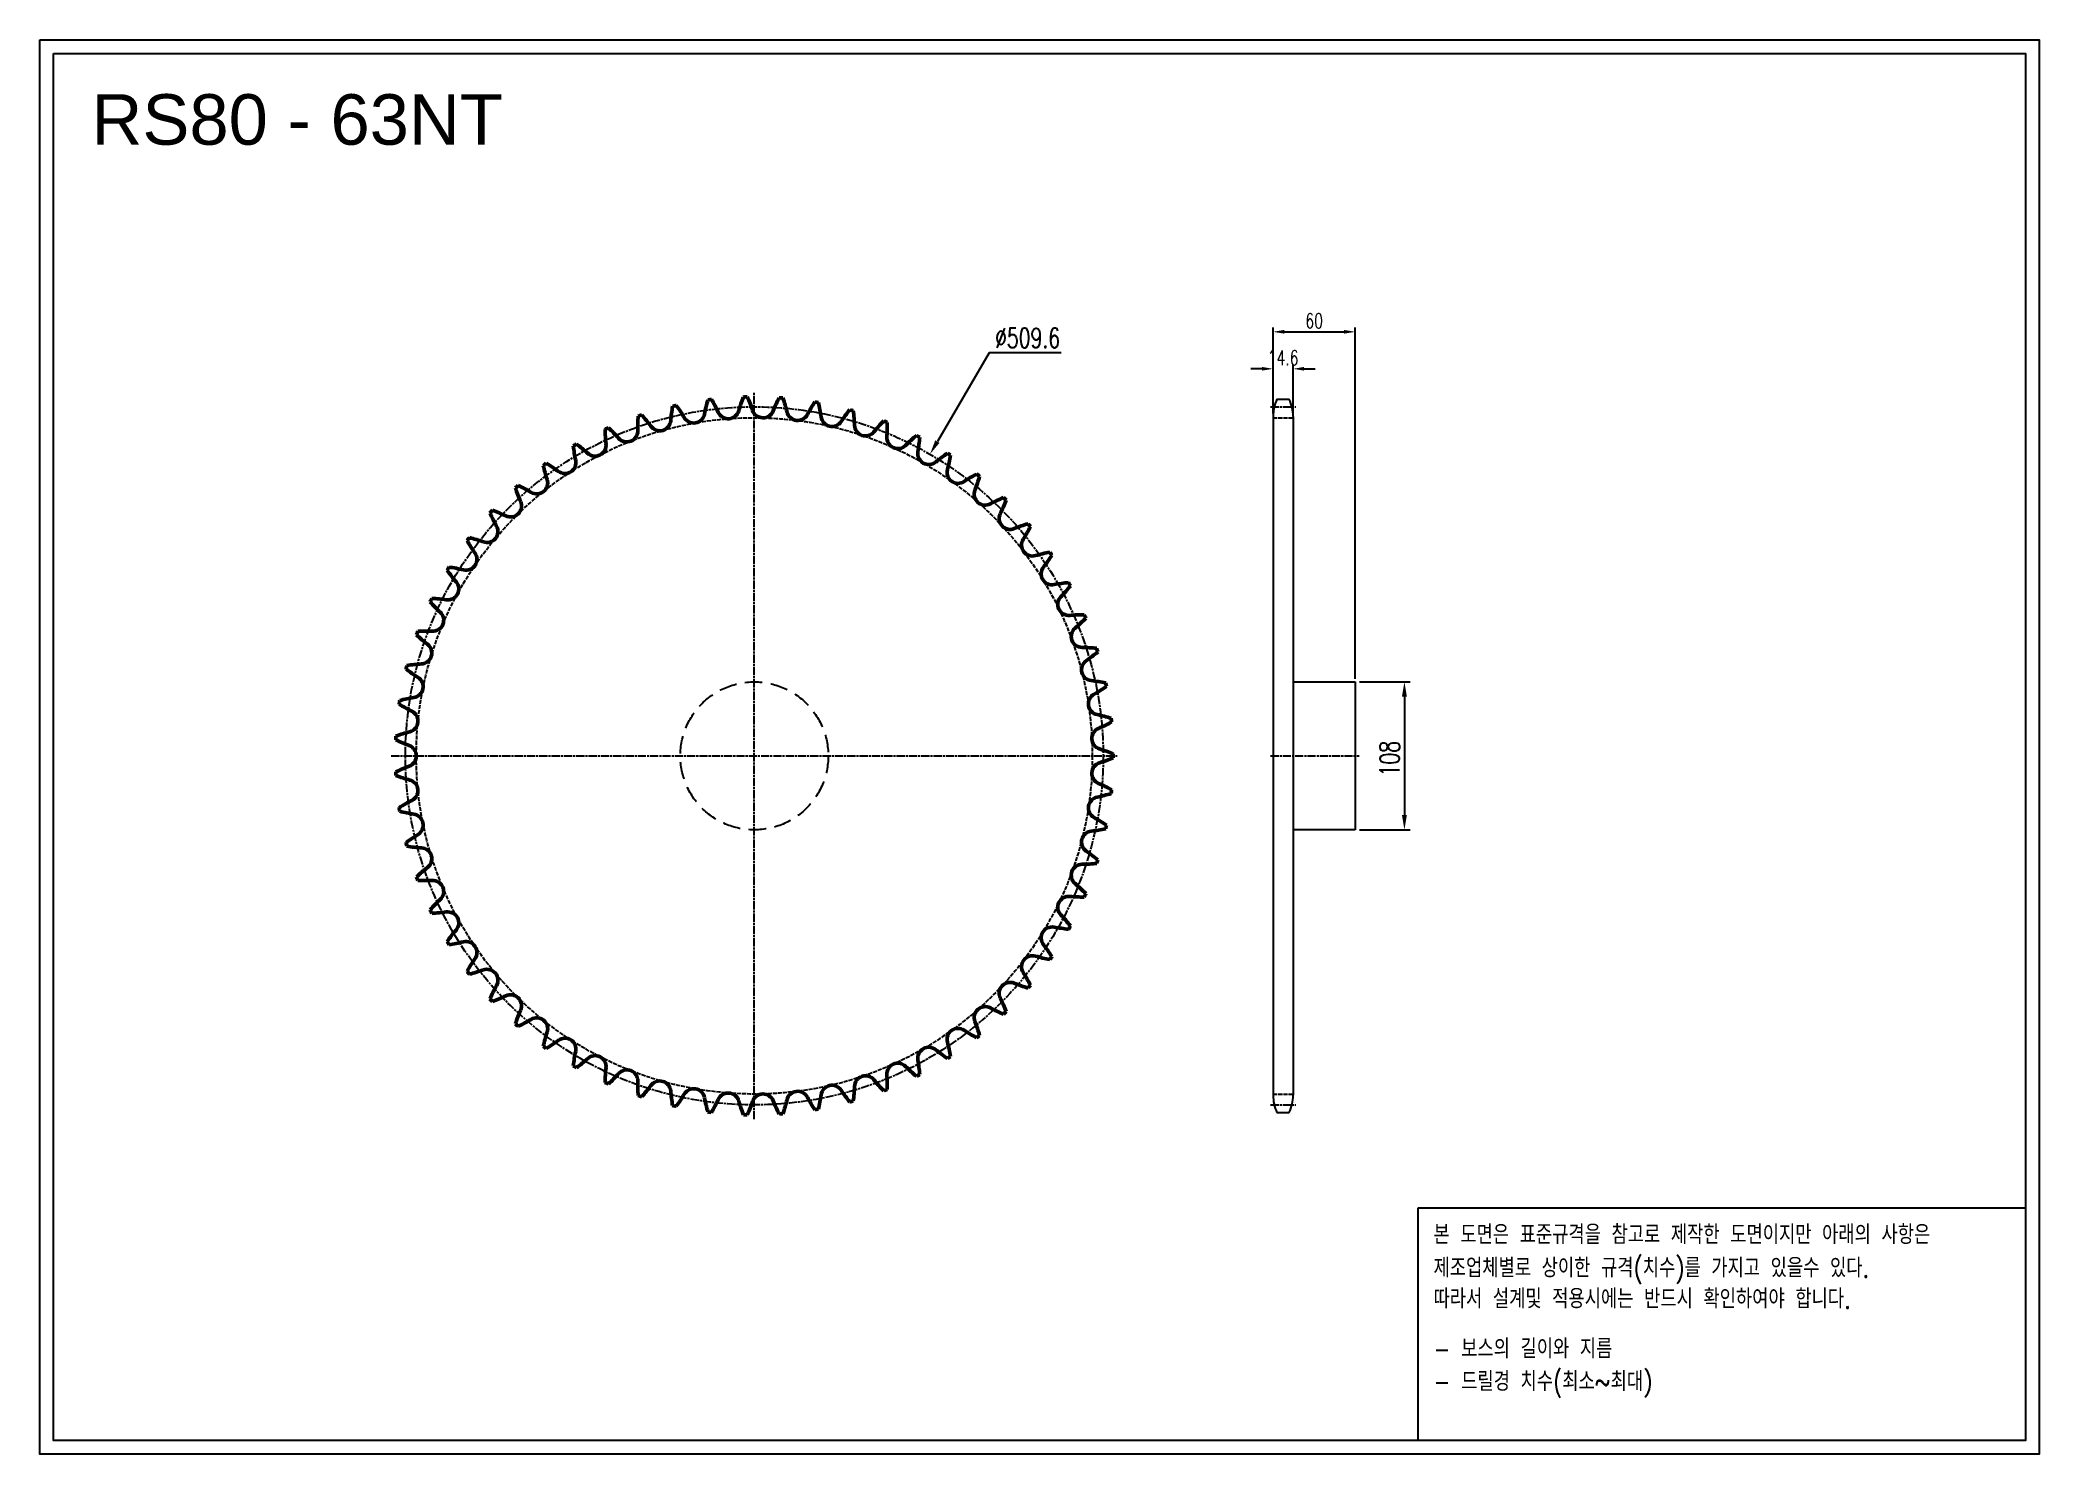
# Model space of a CAD drawing. Header units: millimetres. Extents: x -63233 to -61773, y 20705 to 21737.
import ezdxf

# ---------------------------------------------------------------- set-up
doc = ezdxf.new("R2010")
doc.units = ezdxf.units.MM
for name, pattern in [('AM_ISO02W050', [7.5, 6, -1.5]), ('AM_ISO02W050x2', [3.75, 3, -0.75]), ('AM_ISO08W050', [18, 12, -1.5, 3, -1.5]), ('AM_ISO08W050x2', [9, 6, -0.75, 1.5, -0.75]), ('HIDDEN', [9.525, 6.35, -3.175])]:
    doc.linetypes.add(name, pattern=pattern)
for name, color, linetype, lineweight in [('AM_0N', 7, 'Continuous', 50), ('AM_3N', 6, 'AM_ISO02W050', 25), ('AM_7', 4, 'AM_ISO08W050', 25), ('AM_7N', 4, 'AM_ISO08W050', 25)]:
    doc.layers.add(name, color=color, linetype=linetype, lineweight=lineweight)
doc.layers.add('HL', color=2, linetype='HIDDEN')
doc.layers.add('S-DIM', color=7, linetype='Continuous')
doc.styles.add('HAN', font='ROMANS.shx', dxfattribs={"width": 0.7, "bigfont": 'whgtxt.shx'})
doc.styles.add('HSG', font='SIMPLEX.shx', dxfattribs={"width": 0.7, "bigfont": 'HSG.shx'})
doc.styles.get("Standard").update_dxf_attribs({"font": 'arial.ttf'})
doc.dimstyles.new('APP23', dxfattribs={"dimscale": 4.5, "dimtxt": 2.4, "dimasz": 1.8, "dimexe": 0.7, "dimexo": 0.5, "dimgap": 0.6, "dimtad": 1, "dimtoh": 1, "dimdec": 1, "dimrnd": 0.01, "dimzin": 9, "dimdsep": 46, "dimtxsty": 'HSG', "dimcen": 0, "dimclrd": 1, "dimclre": 1, "dimclrt": 256, "dimazin": 2, "dimtp": 1, "dimtm": 1, "dimtfac": 0.5, "dimtdec": 1, "dimtix": 1, "dimtofl": 0, "dimtmove": 0, "dimatfit": 3, "dimfxl": 0, "dimtvp": 1, "dimtolj": 2, "dimlwd": -1, "dimlwe": -1, "dimarcsym": 0})
doc.dimstyles.new('APP28', dxfattribs={"dimscale": 6, "dimtxt": 2.4, "dimasz": 1.8, "dimexe": 0.7, "dimexo": 0.5, "dimgap": 0.6, "dimtad": 1, "dimtoh": 1, "dimdec": 1, "dimrnd": 0.01, "dimzin": 9, "dimdsep": 46, "dimtxsty": 'HSG', "dimcen": 0, "dimclrd": 1, "dimclre": 1, "dimclrt": 256, "dimazin": 2, "dimtp": 1, "dimtm": 1, "dimtfac": 0.5, "dimtdec": 1, "dimtofl": 0, "dimtmove": 0, "dimatfit": 3, "dimfxl": 0, "dimtvp": 1, "dimtolj": 2, "dimlwd": -1, "dimlwe": -1, "dimarcsym": 0})

# ---------------------------------------------------------------- blocks, each defined once
blk = doc.blocks.new('*D1')
at = {"layer": 'Defpoints', "color": 0, "transparency": 16777216}
for p in [(-62272.8, 21268.6), (-62272.8, 21160.6), (-62236.9, 21160.6)]:
    blk.add_point(p, dxfattribs=at)
at = {"layer": 'S-DIM', "color": 1, "transparency": 16777216}
for p, q in [((-62269.8, 21268.6), (-62232.7, 21268.6)), ((-62236.9, 21257.8), (-62236.9, 21171.4)), ((-62269.8, 21160.6), (-62232.7, 21160.6))]:
    blk.add_line(p, q, dxfattribs=at)
for points in [[(-62238.7, 21257.8), (-62235.1, 21257.8), (-62236.9, 21268.6)], [(-62238.7, 21171.4), (-62235.1, 21171.4), (-62236.9, 21160.6)]]:
    blk.add_solid(points, dxfattribs=at)
at = {"layer": 'S-DIM', "transparency": 16777216, "insert": (-62247.7, 21212.5), "char_height": 14.4, "attachment_point": 5, "rotation": 90, "style": 'HSG'}
blk.add_mtext('\\A2;108', dxfattribs=at)
blk = doc.blocks.new('*D2')
at = {"layer": 'Defpoints', "color": 0, "transparency": 16777216}
for p in [(-62318.2, 21497.1), (-62332.8, 21462.3), (-62318.2, 21461.4)]:
    blk.add_point(p, dxfattribs=at)
at = {"layer": 'S-DIM', "color": 1, "transparency": 16777216}
for p, q in [((-62340.9, 21497.1), (-62349, 21497.1)), ((-62332.8, 21464.5), (-62332.8, 21500.3)), ((-62318.2, 21463.7), (-62318.2, 21500.3)), ((-62310.1, 21497.1), (-62302, 21497.1))]:
    blk.add_line(p, q, dxfattribs=at)
for points in [[(-62340.9, 21498.5), (-62340.9, 21495.8), (-62332.8, 21497.1)], [(-62310.1, 21498.5), (-62310.1, 21495.8), (-62318.2, 21497.1)]]:
    blk.add_solid(points, dxfattribs=at)
at = {"layer": 'S-DIM', "transparency": 16777216, "insert": (-62325.5, 21505.2), "char_height": 10.8, "attachment_point": 5, "style": 'HSG'}
blk.add_mtext('\\A2;14.6', dxfattribs=at)
blk = doc.blocks.new('*D3')
at = {"layer": 'Defpoints', "color": 0, "transparency": 16777216}
for p in [(-62272.8, 21524.1), (-62332.8, 21462.3), (-62272.8, 21268.6)]:
    blk.add_point(p, dxfattribs=at)
at = {"layer": 'S-DIM', "color": 1, "transparency": 16777216}
for p, q in [((-62332.8, 21464.5), (-62332.8, 21527.3)), ((-62324.7, 21524.1), (-62280.9, 21524.1)), ((-62272.8, 21270.8), (-62272.8, 21527.3))]:
    blk.add_line(p, q, dxfattribs=at)
for points in [[(-62324.7, 21525.5), (-62324.7, 21522.8), (-62332.8, 21524.1)], [(-62280.9, 21525.5), (-62280.9, 21522.8), (-62272.8, 21524.1)]]:
    blk.add_solid(points, dxfattribs=at)
at = {"layer": 'S-DIM', "transparency": 16777216, "insert": (-62302.8, 21532.2), "char_height": 10.8, "attachment_point": 5, "style": 'HSG'}
blk.add_mtext('\\A2;60', dxfattribs=at)
blk = doc.blocks.new('*D4')
at = {"layer": 'Defpoints', "color": 0, "transparency": 16777216}
for p in [(-62583.4, 21434.7), (-62839.9, 20994.4)]:
    blk.add_point(p, dxfattribs=at)
at = {"layer": 'S-DIM', "color": 1, "transparency": 16777216}
for p, q in [((-62540.2, 21508.9), (-62577.9, 21444)), ((-62487.6, 21508.9), (-62540.2, 21508.9))]:
    blk.add_line(p, q, dxfattribs=at)
blk.add_solid([(-62579.5, 21444.9), (-62576.4, 21443.1), (-62583.4, 21434.7)], dxfattribs=at)
at = {"layer": 'S-DIM', "transparency": 16777216, "insert": (-62512.1, 21519.7), "char_height": 14.4, "attachment_point": 5, "style": 'HSG'}
blk.add_mtext('\\A2;∅509.6', dxfattribs=at)
blk = doc.blocks.new('notice1')
at = {"color": 4}
blk.add_lwpolyline([(-22142.12, 1735.9), (-22053.8, 1735.9), (-22053.8, 1702.07), (-22142.12, 1702.07)], close=True, dxfattribs=at)
at = {"color": 4, "style": 'HAN', "width": 0.8}
for s, p in [('본 도면은 표준규격을 참고로 제작한 도면이지만 아래의 사항은', (-22139.9, 1730.62)), ('제조업체별로 상이한 규격(치수)를 가지고 있을수 있다.', (-22139.9, 1725.78)), ('따라서 설계및 적용시에는 반드시 확인하여야 합니다.', (-22139.9, 1721.28)), ('- 보스의 길이와 지름', (-22139.9, 1714.03)), ('- 드릴경 치수(최소~최대)', (-22139.9, 1709.27))]:
    blk.add_text(s, height=2.7949, dxfattribs=at).set_placement(p)

msp = doc.modelspace()

# ---------------------------------------------------------------- linework, layer by layer
for p, q in [((-62329.98, 21474.96), (-62320.98, 21474.96)), ((-62332.78, 21462.26), (-62332.78, 20966.87)), ((-62318.18, 21462.26), (-62318.18, 20966.87)), ((-62318.18, 21268.57), (-62272.78, 21268.57)), ((-62272.78, 21268.57), (-62272.78, 21160.57)), ((-62272.78, 21160.57), (-62318.18, 21160.57)), ((-62329.98, 20954.17), (-62320.98, 20954.17))]:
    msp.add_line(p, q)
for points in [[(-63233.3, 21737.15), (-61773.46, 21737.15), (-61773.46, 20704.94), (-63233.3, 20704.94)], [(-63223.47, 21727.32), (-61783.29, 21727.32), (-61783.29, 20714.77), (-63223.47, 20714.77)]]:
    msp.add_lwpolyline(points, close=True)
for centre, start, end in [((-62302.58, 21462.26), 155.13196, 180), ((-62348.38, 21462.26), 0, 24.86804), ((-62302.58, 20966.87), 180, 204.86804), ((-62348.38, 20966.87), 335.13196, 0)]:
    msp.add_arc(centre, 30.2, start, end)
at = {"layer": 'AM_0N'}
for centre, radius, start, end in [((-62626.32, 21441.04), 123.86, 164.35327, 169.28571), ((-62711.65, 21214.57), 262.09, 96.84367, 97.44204), ((-62850.22, 21412.98), 123.86, 25, 29.93244), ((-62604.19, 21431.42), 123.86, 158.63898, 163.57143), ((-62711.65, 21214.57), 262.09, 91.12939, 91.72775), ((-62829.78, 21425.8), 123.86, 19.28571, 24.21816), ((-62583.14, 21419.65), 123.86, 152.9247, 157.85714), ((-62711.65, 21214.57), 262.09, 85.4151, 86.01347), ((-62808.16, 21436.51), 123.86, 13.57143, 18.50387), ((-62672.89, 21453.46), 123.86, 175.78184, 180.71429), ((-62711.65, 21214.57), 262.09, 108.27225, 108.87061), ((-62886.79, 21381.59), 123.86, 36.42857, 41.36102), ((-62649.29, 21448.41), 123.86, 170.06756, 175), ((-62711.65, 21214.57), 262.09, 102.55796, 103.15633), ((-62869.29, 21398.2), 123.86, 30.71429, 35.64673), ((-62755.9, 21465.56), 8.02, 210.71429, 349.28571), ((-62730.69, 21468.72), 8.02, 205, 343.57143), ((-62705.29, 21469.35), 8.02, 199.28571, 337.85714), ((-62679.96, 21467.46), 8.02, 193.57143, 332.14286), ((-62563.36, 21405.83), 123.86, 147.21041, 152.14286), ((-62711.65, 21214.57), 262.09, 79.70082, 80.29918), ((-62785.58, 21445.01), 123.86, 7.85714, 12.78959), ((-62654.93, 21463.04), 8.02, 187.85714, 326.42857), ((-62545.05, 21390.12), 123.86, 141.49613, 146.42857), ((-62711.65, 21214.57), 262.09, 73.98653, 74.5849), ((-62762.27, 21451.23), 123.86, 2.14286, 7.0753), ((-62711.65, 21214.57), 262.09, 113.98653, 114.5849), ((-62696.86, 21456.13), 123.86, 181.49613, 186.42857), ((-62902.55, 21363.32), 123.86, 42.14286, 47.0753), ((-62804.76, 21451.82), 8.02, 222.14286, 0.71429), ((-62780.67, 21459.91), 8.02, 216.42857, 355), ((-62630.48, 21456.16), 8.02, 182.14286, 320.71429), ((-62528.4, 21372.66), 123.86, 135.78184, 140.71429), ((-62711.65, 21214.57), 262.09, 68.27225, 68.87061), ((-62606.82, 21446.88), 8.02, 176.42857, 315), ((-62738.45, 21455.09), 123.86, 356.42857, 1.36102), ((-62513.57, 21353.62), 123.86, 130.06756, 135), ((-62711.65, 21214.57), 262.09, 62.55796, 63.15633), ((-62714.37, 21456.57), 123.86, 350.71429, 355.64673), ((-62711.65, 21214.57), 262.09, 119.70082, 120.29918), ((-62720.99, 21456.4), 123.86, 187.21041, 192.14286), ((-62916.41, 21343.58), 123.86, 47.85714, 52.78959), ((-62827.92, 21441.37), 8.02, 227.85714, 6.42857), ((-62584.21, 21435.29), 8.02, 170.71429, 309.28571), ((-62500.71, 21333.21), 123.86, 124.35327, 129.28571), ((-62690.26, 21455.64), 123.86, 345, 349.93244), ((-62711.65, 21214.57), 262.09, 56.84367, 57.44204), ((-62870.55, 21413.83), 8.02, 239.28571, 17.85714), ((-62711.65, 21214.57), 262.09, 125.4151, 126.01347), ((-62745.02, 21454.27), 123.86, 192.9247, 197.85714), ((-62928.24, 21322.55), 123.86, 53.57143, 58.50387), ((-62849.92, 21428.66), 8.02, 233.57143, 12.14286), ((-62562.87, 21421.5), 8.02, 165, 303.57143), ((-62489.94, 21311.62), 123.86, 118.63898, 123.57143), ((-62666.36, 21452.31), 123.86, 339.28571, 344.21816), ((-62711.65, 21214.57), 262.09, 51.12939, 51.72775), ((-62711.65, 21214.57), 262.09, 131.12939, 131.72775), ((-62768.72, 21449.76), 123.86, 198.63898, 203.57143), ((-62937.91, 21300.45), 123.86, 59.28571, 64.21816), ((-62543.01, 21405.66), 8.02, 159.28571, 297.85714), ((-62481.38, 21289.06), 123.86, 112.9247, 117.85714), ((-62711.65, 21214.57), 262.09, 45.4151, 46.01347), ((-62711.65, 21214.57), 262.09, 136.84367, 137.44204), ((-62791.86, 21442.91), 123.86, 204.35327, 209.28571), ((-62945.34, 21277.49), 123.86, 65, 69.93244), ((-62889.6, 21397.02), 8.02, 245, 23.57143), ((-62524.82, 21387.92), 8.02, 153.57143, 292.14286), ((-62642.92, 21446.62), 123.86, 333.57143, 338.50387), ((-62711.65, 21214.57), 262.09, 142.55796, 143.15633), ((-62950.44, 21253.91), 123.86, 70.71429, 75.64673), ((-62906.88, 21378.39), 8.02, 250.71429, 29.28571), ((-62475.11, 21265.76), 123.86, 107.21041, 112.14286), ((-62508.49, 21368.46), 8.02, 147.85714, 286.42857), ((-62620.15, 21438.62), 123.86, 327.85714, 332.78959), ((-62711.65, 21214.57), 262.09, 39.70082, 40.29918), ((-62922.23, 21358.14), 8.02, 256.42857, 35), ((-62814.19, 21433.78), 123.86, 210.06756, 215), ((-62471.19, 21241.96), 123.86, 101.49613, 106.42857), ((-62598.3, 21428.4), 123.86, 322.14286, 327.0753), ((-62711.65, 21214.57), 262.09, 33.98653, 34.5849), ((-62711.65, 21214.57), 262.09, 148.27225, 148.87061), ((-62835.51, 21422.48), 123.86, 215.78184, 220.71429), ((-62953.17, 21229.94), 123.86, 76.42857, 81.36102), ((-62494.17, 21347.46), 8.02, 142.14286, 280.71429), ((-62711.65, 21214.57), 262.09, 153.98653, 154.5849), ((-62953.5, 21205.81), 123.86, 82.14286, 87.0753), ((-62935.47, 21336.46), 8.02, 262.14286, 40.71429), ((-62469.65, 21217.88), 123.86, 95.78184, 100.71429), ((-62482.02, 21325.15), 8.02, 136.42857, 275), ((-62577.57, 21416.05), 123.86, 316.42857, 321.36102), ((-62711.65, 21214.57), 262.09, 28.27225, 28.87061), ((-62855.6, 21409.12), 123.86, 221.49613, 226.42857), ((-62946.5, 21313.57), 8.02, 267.85714, 46.42857), ((-62470.53, 21193.77), 123.86, 90.06756, 95), ((-62558.18, 21401.7), 123.86, 310.71429, 315.64673), ((-62711.65, 21214.57), 262.09, 22.55796, 23.15633), ((-62711.65, 21214.57), 262.09, 159.70082, 160.29918), ((-62874.25, 21393.82), 123.86, 227.21041, 232.14286), ((-62951.43, 21181.78), 123.86, 87.85714, 92.78959), ((-62472.15, 21301.74), 8.02, 130.71429, 269.28571), ((-62955.19, 21289.69), 8.02, 273.57143, 52.14286), ((-62473.8, 21169.86), 123.86, 84.35327, 89.28571), ((-62540.31, 21385.49), 123.86, 305, 309.93244), ((-62711.65, 21214.57), 262.09, 16.84367, 17.44204), ((-62711.65, 21214.57), 262.09, 165.4151, 166.01347), ((-62891.29, 21376.74), 123.86, 232.9247, 237.85714), ((-62946.97, 21158.06), 123.86, 93.57143, 98.50387), ((-62961.46, 21265.07), 8.02, 279.28571, 57.85714), ((-62464.66, 21277.46), 8.02, 125, 263.57143), ((-62940.18, 21134.91), 123.86, 99.28571, 104.21816), ((-62459.63, 21252.55), 8.02, 119.28571, 257.85714), ((-62479.43, 21146.4), 123.86, 78.63898, 83.57143), ((-62524.14, 21367.58), 123.86, 299.28571, 304.21816), ((-62711.65, 21214.57), 262.09, 11.12939, 11.72775), ((-62711.65, 21214.57), 262.09, 171.12939, 171.72775), ((-62906.55, 21358.05), 123.86, 238.63898, 243.57143), ((-62965.25, 21239.95), 8.02, 285, 63.57143), ((-62487.37, 21123.62), 123.86, 72.9247, 77.85714), ((-62711.65, 21214.57), 262.09, 5.4151, 6.01347), ((-62711.65, 21214.57), 262.09, 176.84367, 177.44204), ((-62919.86, 21337.93), 123.86, 244.35327, 249.28571), ((-62931.11, 21112.56), 123.86, 105, 109.93244), ((-62457.1, 21227.27), 8.02, 113.57143, 252.14286), ((-62509.84, 21348.15), 123.86, 293.57143, 298.50387), ((-62966.51, 21214.57), 8.02, 290.71429, 69.28571), ((-62497.54, 21101.74), 123.86, 67.21041, 72.14286), ((-62497.54, 21327.39), 123.86, 287.85714, 292.78959), ((-62711.65, 21214.57), 262.09, 359.70082, 0.29918), ((-62919.86, 21091.21), 123.86, 110.71429, 115.64673), ((-62711.65, 21214.57), 262.09, 182.55796, 183.15633), ((-62931.11, 21316.58), 123.86, 250.06756, 255), ((-62965.25, 21189.19), 8.02, 296.42857, 75), ((-62457.1, 21201.86), 8.02, 107.85714, 246.42857), ((-62459.63, 21176.58), 8.02, 102.14286, 240.71429), ((-62487.37, 21305.52), 123.86, 282.14286, 287.0753), ((-62509.84, 21080.99), 123.86, 61.49613, 66.42857), ((-62711.65, 21214.57), 262.09, 353.98653, 354.5849), ((-62906.55, 21071.09), 123.86, 116.42857, 121.36102), ((-62711.65, 21214.57), 262.09, 188.27225, 188.87061), ((-62940.18, 21294.22), 123.86, 255.78184, 260.71429), ((-62961.46, 21164.07), 8.02, 302.14286, 80.71429), ((-62524.14, 21061.56), 123.86, 55.78184, 60.71429), ((-62891.29, 21052.4), 123.86, 122.14286, 127.0753), ((-62464.66, 21151.68), 8.02, 96.42857, 235), ((-62479.43, 21282.73), 123.86, 276.42857, 281.36102), ((-62711.65, 21214.57), 262.09, 348.27225, 348.87061), ((-62711.65, 21214.57), 262.09, 193.98653, 194.5849), ((-62946.97, 21271.07), 123.86, 261.49613, 266.42857), ((-62955.19, 21139.45), 8.02, 307.85714, 86.42857), ((-62540.31, 21043.65), 123.86, 50.06756, 55), ((-62711.65, 21214.57), 262.09, 342.55796, 343.15633), ((-62874.25, 21035.32), 123.86, 127.85714, 132.78959), ((-62711.65, 21214.57), 262.09, 199.70082, 200.29918), ((-62472.15, 21127.4), 8.02, 90.71429, 229.28571), ((-62473.8, 21259.27), 123.86, 270.71429, 275.64673), ((-62951.43, 21247.36), 123.86, 267.21041, 272.14286), ((-62855.6, 21020.02), 123.86, 133.57143, 138.50387), ((-62946.5, 21115.57), 8.02, 313.57143, 92.14286), ((-62482.02, 21103.99), 8.02, 85, 223.57143), ((-62470.53, 21235.37), 123.86, 265, 269.93244), ((-62558.18, 21027.44), 123.86, 44.35327, 49.28571), ((-62711.65, 21214.57), 262.09, 336.84367, 337.44204), ((-62711.65, 21214.57), 262.09, 205.4151, 206.01347), ((-62953.5, 21223.32), 123.86, 272.9247, 277.85714), ((-62935.47, 21092.68), 8.02, 319.28571, 97.85714), ((-62577.57, 21013.09), 123.86, 38.63898, 43.57143), ((-62835.51, 21006.65), 123.86, 139.28571, 144.21816), ((-62494.17, 21081.67), 8.02, 79.28571, 217.85714), ((-62469.65, 21211.26), 123.86, 259.28571, 264.21816), ((-62711.65, 21214.57), 262.09, 331.12939, 331.72775), ((-62711.65, 21214.57), 262.09, 211.12939, 211.72775), ((-62953.17, 21199.2), 123.86, 278.63898, 283.57143), ((-62922.23, 21071), 8.02, 325, 103.57143), ((-62814.19, 20995.35), 123.86, 145, 149.93244), ((-62508.49, 21060.68), 8.02, 73.57143, 212.14286), ((-62471.19, 21187.18), 123.86, 253.57143, 258.50387), ((-62598.3, 21000.74), 123.86, 32.9247, 37.85714), ((-62711.65, 21214.57), 262.09, 325.4151, 326.01347), ((-62711.65, 21214.57), 262.09, 216.84367, 217.44204), ((-62950.44, 21175.23), 123.86, 284.35327, 289.28571), ((-62906.88, 21050.74), 8.02, 330.71429, 109.28571), ((-62620.15, 20990.51), 123.86, 27.21041, 32.14286), ((-62791.86, 20986.23), 123.86, 150.71429, 155.64673), ((-62711.65, 21214.57), 262.09, 222.55796, 223.15633), ((-62945.34, 21151.65), 123.86, 290.06756, 295), ((-62889.6, 21032.12), 8.02, 336.42857, 115), ((-62524.82, 21041.22), 8.02, 67.85714, 206.42857), ((-62642.92, 20982.52), 123.86, 21.49613, 26.42857), ((-62475.11, 21163.37), 123.86, 247.85714, 252.78959), ((-62711.65, 21214.57), 262.09, 319.70082, 320.29918), ((-62768.72, 20979.38), 123.86, 156.42857, 161.36102), ((-62937.91, 21128.69), 123.86, 295.78184, 300.71429), ((-62870.55, 21015.31), 8.02, 342.14286, 120.71429), ((-62543.01, 21023.48), 8.02, 62.14286, 200.71429), ((-62481.38, 21140.08), 123.86, 242.14286, 247.0753), ((-62711.65, 21214.57), 262.09, 313.98653, 314.5849), ((-62711.65, 21214.57), 262.09, 228.27225, 228.87061), ((-62745.02, 20974.87), 123.86, 162.14286, 167.0753), ((-62849.92, 21000.48), 8.02, 347.85714, 126.42857), ((-62562.87, 21007.63), 8.02, 56.42857, 195), ((-62489.94, 21117.52), 123.86, 236.42857, 241.36102), ((-62666.36, 20976.83), 123.86, 15.78184, 20.71429), ((-62711.65, 21214.57), 262.09, 308.27225, 308.87061), ((-62711.65, 21214.57), 262.09, 233.98653, 234.5849), ((-62928.24, 21106.59), 123.86, 301.49613, 306.42857), ((-62720.99, 20972.73), 123.86, 167.85714, 172.78959), ((-62916.41, 21085.56), 123.86, 307.21041, 312.14286), ((-62827.92, 20987.77), 8.02, 353.57143, 132.14286), ((-62584.21, 20993.85), 8.02, 50.71429, 189.28571), ((-62714.37, 20972.57), 123.86, 4.35327, 9.28571), ((-62500.71, 21095.93), 123.86, 230.71429, 235.64673), ((-62690.26, 20973.5), 123.86, 10.06756, 15), ((-62711.65, 21214.57), 262.09, 302.55796, 303.15633), ((-62711.65, 21214.57), 262.09, 239.70082, 240.29918), ((-62696.86, 20973.01), 123.86, 173.57143, 178.50387), ((-62902.55, 21065.81), 123.86, 312.9247, 317.85714), ((-62804.76, 20977.32), 8.02, 359.28571, 137.85714), ((-62630.48, 20972.98), 8.02, 39.28571, 177.85714), ((-62528.4, 21056.48), 123.86, 219.28571, 224.21816), ((-62606.82, 20982.26), 8.02, 45, 183.57143), ((-62738.45, 20974.04), 123.86, 358.63898, 3.57143), ((-62513.57, 21075.51), 123.86, 225, 229.93244), ((-62711.65, 21214.57), 262.09, 296.84367, 297.44204), ((-62711.65, 21214.57), 262.09, 245.4151, 246.01347), ((-62672.89, 20975.68), 123.86, 179.28571, 184.21816), ((-62711.65, 21214.57), 262.09, 251.12939, 251.72775), ((-62886.79, 21047.54), 123.86, 318.63898, 323.57143), ((-62780.67, 20969.23), 8.02, 5, 143.57143), ((-62649.29, 20980.72), 123.86, 185, 189.93244), ((-62869.29, 21030.94), 123.86, 324.35327, 329.28571), ((-62755.9, 20963.58), 8.02, 10.71429, 149.28571), ((-62626.32, 20988.09), 123.86, 190.71429, 195.64673), ((-62850.22, 21016.15), 123.86, 330.06756, 335), ((-62730.69, 20960.42), 8.02, 16.42857, 155), ((-62705.29, 20959.78), 8.02, 22.14286, 160.71429), ((-62808.16, 20992.63), 123.86, 341.49613, 346.42857), ((-62679.96, 20961.68), 8.02, 27.85714, 166.42857), ((-62563.36, 21023.31), 123.86, 207.85714, 212.78959), ((-62785.58, 20984.12), 123.86, 347.21041, 352.14286), ((-62654.93, 20966.09), 8.02, 33.57143, 172.14286), ((-62545.05, 21039.02), 123.86, 213.57143, 218.50387), ((-62762.27, 20977.91), 123.86, 352.9247, 357.85714), ((-62711.65, 21214.57), 262.09, 291.12939, 291.72775), ((-62711.65, 21214.57), 262.09, 256.84367, 257.44204), ((-62711.65, 21214.57), 262.09, 262.55796, 263.15633), ((-62604.19, 20997.72), 123.86, 196.42857, 201.36102), ((-62711.65, 21214.57), 262.09, 268.27225, 268.87061), ((-62829.78, 21003.34), 123.86, 335.78184, 340.71429), ((-62583.14, 21009.49), 123.86, 202.14286, 207.0753), ((-62711.65, 21214.57), 262.09, 273.98653, 274.5849), ((-62711.65, 21214.57), 262.09, 279.70082, 280.29918), ((-62711.65, 21214.57), 262.09, 285.4151, 286.01347)]:
    msp.add_arc(centre, radius, start, end, dxfattribs=at)
at = {"layer": 'AM_3N', "linetype": 'AM_ISO02W050x2'}
for p, q in [((-62332.78, 21461.41), (-62318.18, 21461.41)), ((-62332.78, 20967.72), (-62318.18, 20967.72))]:
    msp.add_line(p, q, dxfattribs=at)
msp.add_circle((-62711.65, 21214.57), 246.85, dxfattribs=at)
at = {"layer": 'AM_7', "linetype": 'AM_ISO08W050x2'}
for p, q in [((-62334.72, 21469.35), (-62316.23, 21469.35)), ((-62334.72, 21214.57), (-62269.96, 21214.57)), ((-62334.72, 20959.78), (-62316.23, 20959.78))]:
    msp.add_line(p, q, dxfattribs=at)
msp.add_circle((-62711.65, 21214.57), 254.79, dxfattribs=at)
at = {"layer": 'AM_7N', "linetype": 'AM_ISO08W050x2'}
for p, q in [((-62711.65, 20949.48), (-62711.65, 21479.66)), ((-62976.74, 21214.57), (-62446.56, 21214.57))]:
    msp.add_line(p, q, dxfattribs=at)
at = {"layer": 'HL', "ltscale": 2}
msp.add_circle((-62711.65, 21214.57), 54, dxfattribs=at)

# ---------------------------------------------------------------- block references
at = {"xscale": 5.021469573119999, "yscale": 5.021469573119999, "zscale": 5.021469573119999}
msp.add_blockref('notice1', (48959.18, 12167.89), dxfattribs=at)

# ---------------------------------------------------------------- texts
msp.add_text('RS80 - 63NT', height=36.8646).set_placement((-63195.7, 21660.71))

# ---------------------------------------------------------------- dimensions: what is measured, and where the dimension line sits
at = {"layer": 'S-DIM'}
dim = msp.add_linear_dim(base=(-62272.78, 21524.12), p1=(-62332.78, 21462.26), p2=(-62272.78, 21268.57), dimstyle='APP23', dxfattribs=at)
dim.commit()
dim.dimension.update_dxf_attribs({"geometry": '*D3', "text_midpoint": (-62302.78, 21532.22)})
dim = msp.add_diameter_dim_2p(p1=(-62839.92, 20994.43), p2=(-62583.38, 21434.71), dimstyle='APP28', dxfattribs=at)
dim.commit()
dim.dimension.update_dxf_attribs({"geometry": '*D4', "text_midpoint": (-62512.09, 21508.87), "dimtype": 131})
dim = msp.add_linear_dim(base=(-62318.18, 21497.12), p1=(-62332.78, 21462.26), p2=(-62318.18, 21461.41), dimstyle='APP23', dxfattribs=at)
dim.commit()
dim.dimension.update_dxf_attribs({"geometry": '*D2', "text_midpoint": (-62325.48, 21497.12), "dimtype": 128})
dim = msp.add_linear_dim(base=(-62236.9, 21160.57), p1=(-62272.78, 21268.57), p2=(-62272.78, 21160.57), angle=90, dimstyle='APP28', dxfattribs=at)
dim.commit()
dim.dimension.update_dxf_attribs({"geometry": '*D1', "text_midpoint": (-62236.9, 21212.53), "dimtype": 128})

doc.saveas('drawing.dxf')
